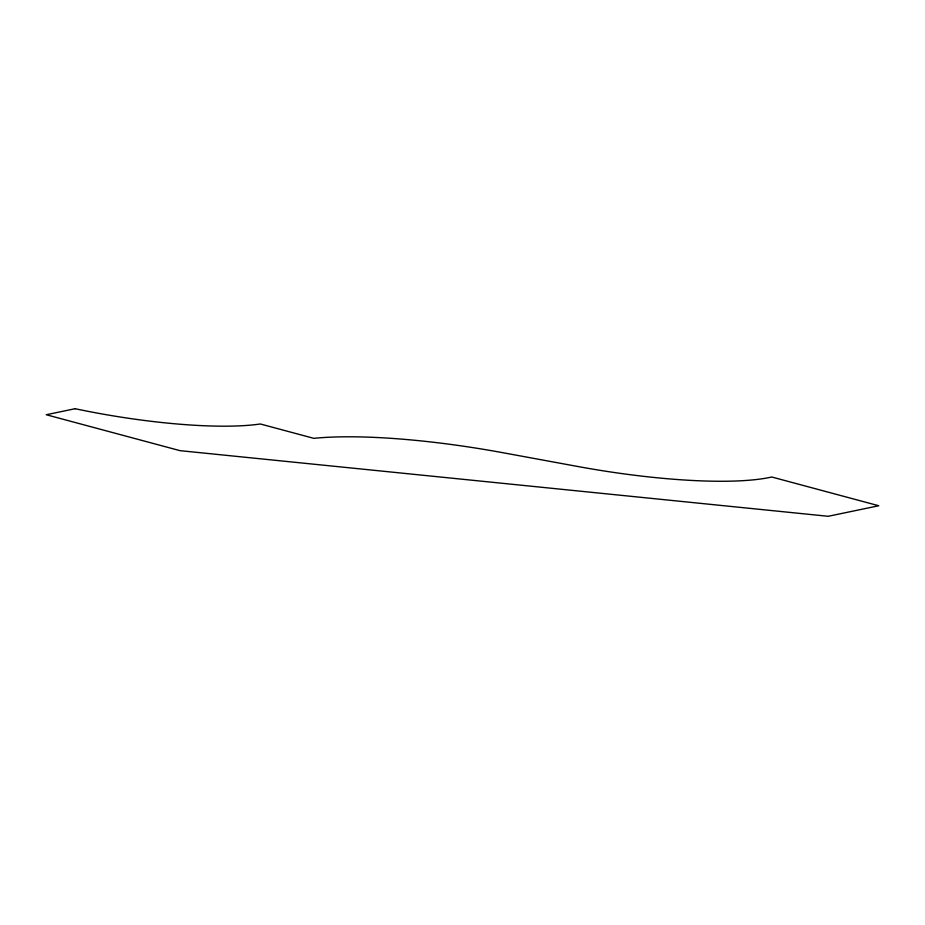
<?xml version="1.0" encoding="UTF-8"?>
<svg xmlns="http://www.w3.org/2000/svg" width="925" height="925" viewBox="0 0 925 925"><rect width="100%" height="100%" fill="white"/><g stroke="black" fill="none" stroke-linecap="round" stroke-linejoin="round"><path stroke-width="1.39" d="M75.133 408.711L46.25 414.735L180.028 450.66L828.199 516.289L878.75 505.744L771.728 476.999A195.695 38.018 9.5 0 1 577.778 466.489L502.46 452.637A209.825 40.758 9.5 0 0 313.818 438.346L260.307 423.974A172.628 33.531 9.5 0 1 75.133 408.711"/></g></svg>
